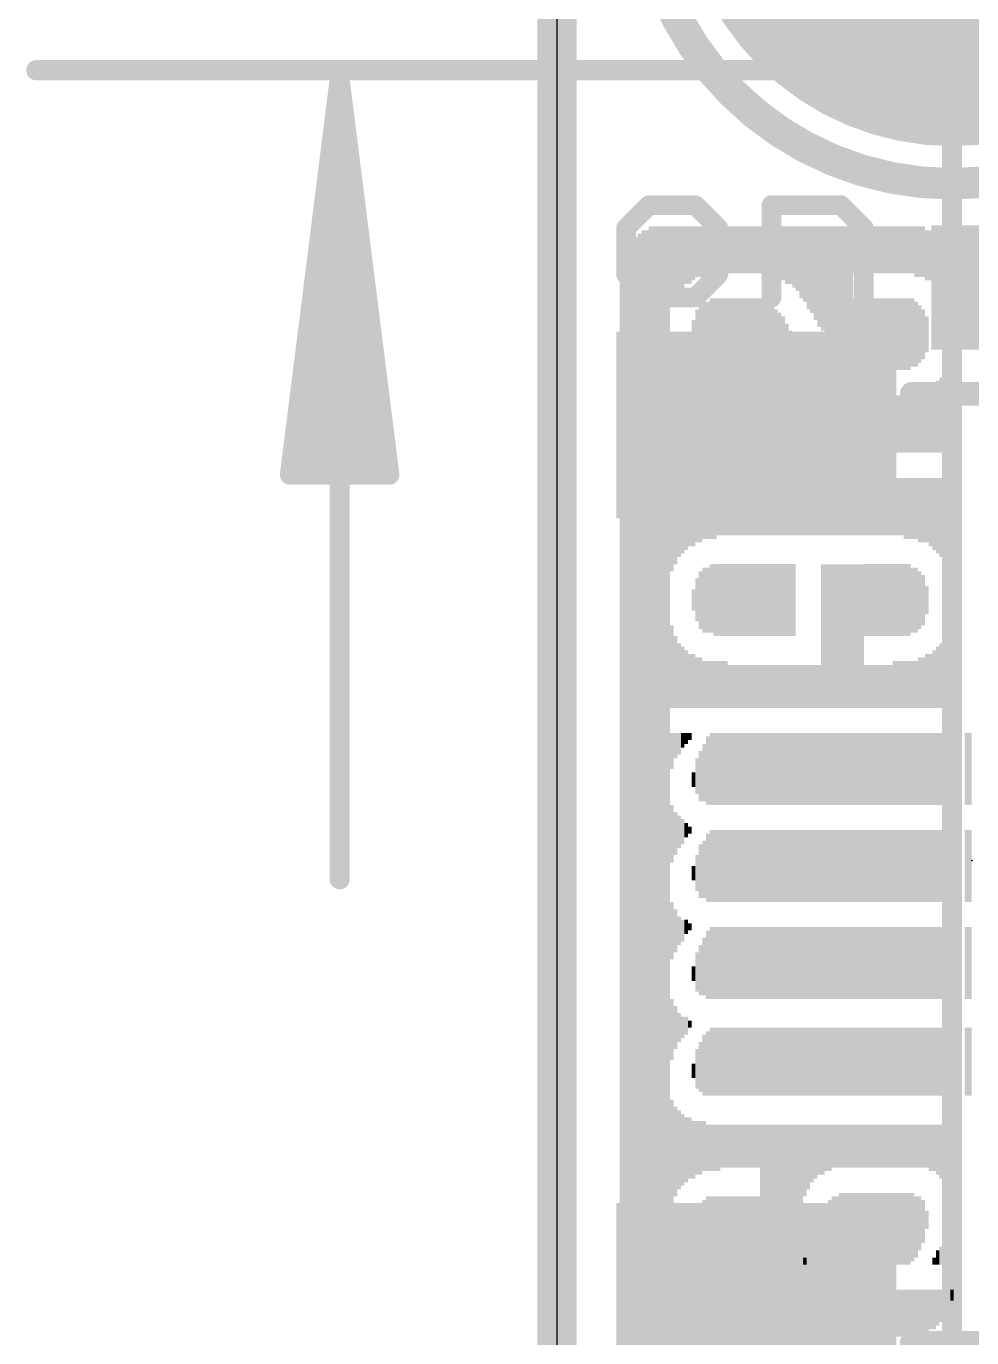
# Model space of a CAD drawing. Extents: x -3.8 to 34.1, y -4.8 to 24.4.
# Drawn here: x -3.41 to 2.67, y 5.82 to 14.25 of the extents above; entities that cross this region are included whole.
import ezdxf

# ---------------------------------------------------------------- set-up
doc = ezdxf.new("R2010")
doc.units = 0
for name, color, linetype in [('1', 12, 'CONTINUOUS'), ('16', 5, 'CONTINUOUS'), ('17', 110, 'CONTINUOUS'), ('20', 53, 'CONTINUOUS'), ('21', 40, 'CONTINUOUS'), ('22', 6, 'CONTINUOUS'), ('23', 40, 'CONTINUOUS'), ('47', 253, 'CONTINUOUS')]:
    doc.layers.add(name, color=color, linetype=linetype)

# ---------------------------------------------------------------- blocks, each defined once
blk = doc.blocks.new('RECT')
blk.add_solid([(-0.5, -0.5), (0.5, -0.5), (-0.5, 0.5), (0.5, 0.5)])
blk = doc.blocks.new('ROUNDP')
at = {"const_width": 0.5}
blk.add_lwpolyline([(0, -0.25, 1), (0, 0.25, 1), (0, -0.25)], format="xyb", dxfattribs=at)

msp = doc.modelspace()

# ---------------------------------------------------------------- linework, layer by layer
at = {"layer": '1', "const_width": 0.254}
msp.add_lwpolyline([(0, 0), (0, 17.78)], dxfattribs=at)
at = {"layer": '16', "const_width": 0.254}
msp.add_lwpolyline([(0, 0), (0, 17.78)], dxfattribs=at)
at = {"layer": '20'}
msp.add_line((0, 15.24), (0, 2.54), dxfattribs=at)
at = {"layer": '21'}
for points, const_width in [([(2.54, 13.24, 1), (2.54, 17.24, 1), (2.54, 13.24)], 0.2032), ([(0.5928, 13.1344, 1), (0.5928, 13.0709)], 0.0635), ([(0.6152, 13.0802, 1), (0.5703, 13.1251)], 0.0635), ([(0.9118, 13.1251, 1), (0.8669, 13.0802)], 0.0635), ([(0.8894, 13.0709, 1), (0.8894, 13.1344)], 0.0635), ([(1.38, 13.1344, 1), (1.38, 13.0709)], 0.0635), ([(1.4118, 13.1027, 1), (1.3483, 13.1027)], 0.0635), ([(1.8473, 13.1251, 1), (1.8024, 13.0802)], 0.0635), ([(1.8249, 13.0709, 1), (1.8249, 13.1344)], 0.0635), ([(0.4763, 12.9544, 1), (0.4128, 12.9544)], 0.0635), ([(0.422, 12.9768, 1), (0.467, 12.9319)], 0.0635), ([(1.0694, 12.9544, 1), (1.0059, 12.9544)], 0.0635), ([(1.0152, 12.9319, 1), (1.0601, 12.9768)], 0.0635), ([(2.0049, 12.9544, 1), (1.9414, 12.9544)], 0.0635), ([(1.9507, 12.9319, 1), (1.9956, 12.9768)], 0.0635), ([(0.467, 12.6802, 1), (0.422, 12.6353)], 0.0635), ([(0.4128, 12.6578, 1), (0.4763, 12.6578)], 0.0635), ([(1.0059, 12.6578, 1), (1.0694, 12.6578)], 0.0635), ([(1.0601, 12.6353, 1), (1.0152, 12.6802)], 0.0635), ([(0.5928, 12.5413, 1), (0.5928, 12.4778)], 0.0635), ([(0.5703, 12.487, 1), (0.6152, 12.532)], 0.0635), ([(0.8669, 12.532, 1), (0.9118, 12.487)], 0.0635), ([(0.8894, 12.4778, 1), (0.8894, 12.5413)], 0.0635), ([(1.3483, 12.5095, 1), (1.4118, 12.5095)], 0.0635), ([(1.9414, 12.5095, 1), (2.0049, 12.5095)], 0.0635), ([(2.281, 11.9281, 1), (2.281, 11.8519)], 0.0762), ([(0.6191, 10.99, 1), (0.5429, 10.99)], 0.0762), ([(0.5429, 6.79, 1), (0.6191, 6.79)], 0.0762), ([(2.281, 5.8281, 1), (2.281, 5.7519)], 0.0762)]:
    msp.add_lwpolyline(points, format="xyb", dxfattribs=dict(at, const_width=const_width))
for points, const_width in [([(0.5928, 13.1027), (0.4445, 12.9544)], 0.127), ([(0.8894, 13.1027), (0.5928, 13.1027)], 0.127), ([(1.0377, 12.9544), (0.8894, 13.1027)], 0.127), ([(1.38, 12.5095), (1.38, 13.1027)], 0.127), ([(1.38, 13.1027), (1.8249, 13.1027)], 0.127), ([(1.8249, 13.1027), (1.9732, 12.9544)], 0.127), ([(0.4445, 12.9544), (0.4445, 12.6578)], 0.127), ([(1.0377, 12.6578), (1.0377, 12.9544)], 0.127), ([(1.9732, 12.9544), (1.9732, 12.5095)], 0.127), ([(0.4445, 12.6578), (0.5928, 12.5095)], 0.127), ([(0.8894, 12.5095), (1.0377, 12.6578)], 0.127), ([(0.5928, 12.5095), (0.8894, 12.5095)], 0.127), ([(2.281, 11.89), (4.881, 11.89)], 0.1524), ([(0.581, 10.99), (0.581, 6.79)], 0.1524), ([(4.881, 5.79), (2.281, 5.79)], 0.1524)]:
    msp.add_lwpolyline(points, dxfattribs=dict(at, const_width=const_width))
at = {"layer": '23'}
msp.add_point((2.667, 8.89), dxfattribs=at)
at = {"layer": '47', "const_width": 0.13}
for points in [[(2.54, 2.413), (2.54, 22.016)], [(2.54, 13.97), (-3.347, 13.97)], [(-1.397, 13.905), (-1.7162, 11.37)], [(-1.397, 13.905), (-1.657, 11.37)], [(-1.397, 13.905), (-1.527, 11.37)], [(-1.397, 13.905), (-1.397, 8.77)], [(-1.0778, 11.37), (-1.397, 13.905)], [(-1.267, 11.37), (-1.397, 13.905)], [(-1.137, 11.37), (-1.397, 13.905)], [(-1.7162, 11.37), (-1.0778, 11.37)], [(0, 6.096), (0, -4.744)]]:
    msp.add_lwpolyline(points, dxfattribs=at)
at = {"layer": '47', "const_width": 0.065}
for points in [[(-3.347, 14.0025, 1), (-3.347, 13.9375)], [(2.54, 13.9375, 1), (2.54, 14.0025)], [(-1.3645, 13.905, 1), (-1.4295, 13.905)], [(-1.3648, 13.9091, 1), (-1.4292, 13.9009)], [(-1.3645, 13.9033, 1), (-1.4295, 13.9067)], [(-1.3645, 13.9067, 1), (-1.4295, 13.9033)], [(-1.3647, 13.9083, 1), (-1.4293, 13.9017)], [(-1.3647, 13.9017, 1), (-1.4293, 13.9083)], [(-1.3648, 13.9009, 1), (-1.4292, 13.9091)], [(-1.7485, 11.3741, 1), (-1.684, 11.3659)], [(-1.7162, 11.4025, 1), (-1.7162, 11.3375)], [(-1.6893, 11.3733, 1), (-1.6247, 11.3667)], [(-1.5595, 11.3717, 1), (-1.4945, 11.3683)], [(-1.2995, 11.3683, 1), (-1.2345, 11.3717)], [(-1.1693, 11.3667, 1), (-1.1047, 11.3733)], [(-1.11, 11.3659, 1), (-1.0455, 11.3741)], [(-1.0778, 11.3375, 1), (-1.0778, 11.4025)], [(-1.4295, 8.77, 1), (-1.3645, 8.77)], [(0.0325, 6.096, 1), (-0.0325, 6.096)]]:
    msp.add_lwpolyline(points, format="xyb", dxfattribs=at)

# ---------------------------------------------------------------- block references
at = {"layer": '1', "xscale": 0.8, "yscale": 0.8, "rotation": 90}
msp.add_blockref('RECT', (2.806, 12.573), dxfattribs=at)
at = {"layer": '1', "xscale": 1.8, "yscale": 1.2}
for p in [(1.281, 11.69), (1.281, 6.09)]:
    msp.add_blockref('RECT', p, dxfattribs=at)
at = {"layer": '17', "xscale": 3.516, "yscale": 3.516}
msp.add_blockref('ROUNDP', (2.54, 15.24), dxfattribs=at)
msp.add_blockref('ROUNDP', (2.54, 15.24), dxfattribs=at)
at = {"layer": '22', "rotation": 270}
for p, xscale, yscale in [((0.531, 12.2149), 1.4072, 0.0231), ((0.5541, 12.2263), 1.43, 0.0231), ((0.5772, 12.2263), 1.43, 0.0231), ((0.6003, 12.239), 1.4554, 0.0231), ((0.6234, 12.239), 1.4554, 0.0231), ((0.6466, 12.239), 1.4554, 0.0231), ((0.6697, 12.239), 1.4554, 0.0231), ((0.6928, 12.239), 1.4554, 0.0231), ((0.7159, 12.239), 1.4554, 0.0231), ((0.739, 12.7127), 0.508, 0.0231), ((0.762, 12.7356), 0.4623, 0.0229), ((0.785, 12.7584), 0.4166, 0.0231), ((0.8081, 12.7698), 0.3937, 0.0231), ((0.8312, 12.7813), 0.3708, 0.0231), ((0.8543, 12.7813), 0.3708, 0.0231), ((0.8774, 12.7927), 0.348, 0.0231), ((0.9006, 12.8041), 0.3251, 0.0231), ((0.9237, 12.8041), 0.3251, 0.0231), ((0.9468, 12.8041), 0.3251, 0.0231), ((0.9699, 12.8156), 0.3023, 0.0231), ((0.993, 12.8156), 0.3023, 0.0231), ((1.016, 12.8156), 0.3023, 0.0229), ((1.039, 12.8156), 0.3023, 0.0231), ((1.0621, 12.8156), 0.3023, 0.0231), ((1.0852, 12.8156), 0.3023, 0.0231), ((1.1083, 12.8156), 0.3023, 0.0231), ((1.1314, 12.8156), 0.3023, 0.0231), ((1.1546, 12.8156), 0.3023, 0.0231), ((1.1777, 12.8156), 0.3023, 0.0231), ((1.2008, 12.8156), 0.3023, 0.0231), ((1.2239, 12.8156), 0.3023, 0.0231), ((1.247, 12.8156), 0.3023, 0.0231), ((1.27, 12.8156), 0.3023, 0.0229), ((1.293, 12.8156), 0.3023, 0.0231), ((1.3161, 12.8156), 0.3023, 0.0231), ((1.3392, 12.8156), 0.3023, 0.0231), ((1.3623, 12.8156), 0.3023, 0.0231), ((1.3854, 12.8041), 0.3251, 0.0231), ((1.4086, 12.8041), 0.3251, 0.0231), ((1.4317, 12.8041), 0.3251, 0.0231), ((1.4548, 12.7927), 0.348, 0.0231), ((1.4779, 12.7813), 0.3708, 0.0231), ((1.501, 12.7813), 0.3708, 0.0231), ((1.524, 12.7698), 0.3937, 0.0229), ((1.547, 12.7584), 0.4166, 0.0231), ((1.5701, 12.7356), 0.4623, 0.0231), ((1.5932, 12.7241), 0.4851, 0.0231), ((1.6163, 12.7), 0.5334, 0.0231), ((1.6394, 12.6886), 0.5563, 0.0231), ((1.6626, 12.6657), 0.602, 0.0231), ((1.6857, 12.6429), 0.6477, 0.0231), ((1.7088, 12.6314), 0.6706, 0.0231), ((1.7319, 12.6086), 0.7163, 0.0231), ((1.755, 12.5971), 0.7391, 0.0231), ((1.778, 12.573), 0.7874, 0.0229), ((1.801, 12.5501), 0.8331, 0.0231), ((1.8241, 12.5387), 0.856, 0.0231), ((1.8472, 12.5273), 0.8788, 0.0231), ((1.8703, 12.5159), 0.9017, 0.0231), ((1.8934, 12.5159), 0.9017, 0.0231), ((1.9166, 12.8156), 0.3023, 0.0231), ((1.9397, 12.8156), 0.3023, 0.0231), ((1.9628, 12.8156), 0.3023, 0.0231), ((1.9859, 12.8156), 0.3023, 0.0231), ((2.009, 12.8156), 0.3023, 0.0231), ((2.032, 12.8156), 0.3023, 0.0229), ((2.055, 12.8156), 0.3023, 0.0231), ((2.0781, 12.8156), 0.3023, 0.0231), ((2.1012, 12.8156), 0.3023, 0.0231), ((2.1243, 12.8156), 0.3023, 0.0231), ((2.1474, 12.8156), 0.3023, 0.0231), ((2.1706, 12.8156), 0.3023, 0.0231), ((2.1937, 12.8156), 0.3023, 0.0231), ((2.2168, 12.8156), 0.3023, 0.0231), ((2.2399, 12.8156), 0.3023, 0.0231), ((2.263, 12.8156), 0.3023, 0.0231), ((2.286, 12.8156), 0.3023, 0.0229), ((2.309, 12.8041), 0.3251, 0.0231), ((2.3321, 12.8041), 0.3251, 0.0231), ((2.3552, 12.8041), 0.3251, 0.0231), ((2.3783, 12.78), 0.3226, 0.0231), ((2.4014, 12.78), 0.3226, 0.0231), ((2.4246, 12.7572), 0.3226, 0.0231), ((0.4619, 12.1806), 1.3386, 0.0231), ((0.485, 12.192), 1.3614, 0.0231), ((0.508, 12.2034), 1.3843, 0.0229), ((2.4477, 12.7343), 0.3226, 0.0231), ((2.4708, 12.7114), 0.3226, 0.0231), ((2.4939, 12.6771), 0.3454, 0.0231), ((0.4157, 12.1234), 1.2243, 0.0231), ((0.4388, 12.1577), 1.2929, 0.0231), ((2.517, 12.6314), 0.3454, 0.0231), ((2.54, 12.5959), 0.3251, 0.0229), ((0.9468, 12.2733), 0.4166, 0.0231), ((0.9699, 12.2733), 0.4166, 0.0231), ((0.993, 12.2847), 0.4394, 0.0231), ((1.016, 12.2733), 0.4623, 0.0229), ((1.039, 12.2733), 0.4623, 0.0231), ((1.0621, 12.2733), 0.4623, 0.0231), ((1.0852, 12.2733), 0.4623, 0.0231), ((1.1083, 12.2733), 0.4623, 0.0231), ((1.1314, 12.2733), 0.4623, 0.0231), ((1.1546, 12.2733), 0.4623, 0.0231), ((1.1777, 12.2733), 0.4623, 0.0231), ((1.2008, 12.2733), 0.4623, 0.0231), ((1.2239, 12.2733), 0.4623, 0.0231), ((1.247, 12.2733), 0.4623, 0.0231), ((1.27, 12.2733), 0.4623, 0.0229), ((1.293, 12.2733), 0.4623, 0.0231), ((1.3161, 12.2733), 0.4623, 0.0231), ((1.3392, 11.9964), 0.9703, 0.0231), ((1.3623, 11.9964), 0.9703, 0.0231), ((1.9166, 12.2847), 0.4394, 0.0231), ((1.9397, 12.2733), 0.4623, 0.0231), ((1.9628, 12.2733), 0.4623, 0.0231), ((1.9859, 12.2733), 0.4623, 0.0231), ((2.009, 12.2733), 0.4623, 0.0231), ((2.032, 12.2733), 0.4623, 0.0229), ((2.055, 12.2733), 0.4623, 0.0231), ((2.0781, 12.2733), 0.4623, 0.0231), ((2.1012, 12.2733), 0.4623, 0.0231), ((2.1243, 12.2733), 0.4623, 0.0231), ((2.1474, 12.2733), 0.4623, 0.0231), ((2.1706, 12.2733), 0.4623, 0.0231), ((2.1937, 12.2733), 0.4623, 0.0231), ((2.2168, 12.2733), 0.4623, 0.0231), ((2.2399, 12.2733), 0.4623, 0.0231), ((2.263, 12.2733), 0.4623, 0.0231), ((2.286, 12.2847), 0.4394, 0.0229), ((2.309, 12.2733), 0.4166, 0.0231), ((0.9006, 12.272), 0.3226, 0.0231), ((0.9237, 12.2733), 0.3708, 0.0231), ((1.3854, 11.985), 0.9474, 0.0231), ((1.4086, 11.9723), 0.922, 0.0231), ((1.4317, 11.9609), 0.8992, 0.0231), ((2.3321, 12.2733), 0.3708, 0.0231), ((2.3552, 12.272), 0.3226, 0.0231), ((0.8774, 12.272), 0.1854, 0.0231), ((1.4548, 11.9494), 0.8763, 0.0231), ((1.4779, 11.9266), 0.8306, 0.0231), ((2.3783, 12.272), 0.2311, 0.0231), ((1.501, 11.9037), 0.7849, 0.0231), ((1.524, 11.8923), 0.762, 0.0229), ((1.547, 11.8694), 0.7163, 0.0231), ((1.5701, 11.858), 0.6934, 0.0231), ((1.5932, 11.8339), 0.6452, 0.0231), ((0.739, 11.9037), 0.3683, 0.0231), ((1.6163, 11.811), 0.5994, 0.0231), ((1.6394, 11.7996), 0.5766, 0.0231), ((2.517, 11.7996), 0.5766, 0.0231), ((2.54, 11.811), 0.5994, 0.0229), ((0.762, 11.8809), 0.3226, 0.0229), ((0.785, 11.858), 0.2769, 0.0231), ((0.8081, 11.8466), 0.254, 0.0231), ((1.6626, 11.7767), 0.5309, 0.0231), ((1.6857, 11.7653), 0.508, 0.0231), ((1.7088, 11.7538), 0.4851, 0.0231), ((1.7319, 11.7424), 0.4623, 0.0231), ((2.4477, 11.7424), 0.4623, 0.0231), ((2.4708, 11.7538), 0.4851, 0.0231), ((2.4939, 11.7767), 0.5309, 0.0231), ((0.8312, 11.8351), 0.2311, 0.0231), ((0.8543, 11.8351), 0.2311, 0.0231), ((0.8774, 11.8224), 0.2057, 0.0231), ((0.9006, 11.7183), 0.414, 0.0231), ((0.9237, 11.7069), 0.3912, 0.0231), ((0.9468, 11.7069), 0.3912, 0.0231), ((0.9699, 11.7069), 0.3912, 0.0231), ((1.755, 11.731), 0.4394, 0.0231), ((1.778, 11.7183), 0.414, 0.0229), ((1.801, 11.7183), 0.414, 0.0231), ((1.8241, 11.7069), 0.3912, 0.0231), ((1.8472, 11.7069), 0.3912, 0.0231), ((2.309, 11.7069), 0.3912, 0.0231), ((2.3321, 11.7069), 0.3912, 0.0231), ((2.3552, 11.7069), 0.3912, 0.0231), ((2.3783, 11.7183), 0.414, 0.0231), ((2.4014, 11.7183), 0.414, 0.0231), ((2.4246, 11.731), 0.4394, 0.0231), ((0.993, 11.6954), 0.3683, 0.0231), ((1.016, 11.6954), 0.3683, 0.0229), ((1.039, 11.6954), 0.3683, 0.0231), ((1.0621, 11.6954), 0.3683, 0.0231), ((1.0852, 11.6954), 0.3683, 0.0231), ((1.1083, 11.6954), 0.3683, 0.0231), ((1.1314, 11.6954), 0.3683, 0.0231), ((1.1546, 11.6954), 0.3683, 0.0231), ((1.1777, 11.6954), 0.3683, 0.0231), ((1.2008, 11.6954), 0.3683, 0.0231), ((1.2239, 11.6954), 0.3683, 0.0231), ((1.247, 11.6954), 0.3683, 0.0231), ((1.27, 11.6954), 0.3683, 0.0229), ((1.293, 11.6954), 0.3683, 0.0231), ((1.3161, 11.6954), 0.3683, 0.0231), ((1.8703, 11.6954), 0.3683, 0.0231), ((1.8934, 11.6954), 0.3683, 0.0231), ((1.9166, 11.6954), 0.3683, 0.0231), ((1.9397, 11.6954), 0.3683, 0.0231), ((1.9628, 11.6954), 0.3683, 0.0231), ((1.9859, 11.6954), 0.3683, 0.0231), ((2.009, 11.6954), 0.3683, 0.0231), ((2.032, 11.6954), 0.3683, 0.0229), ((2.055, 11.6954), 0.3683, 0.0231), ((2.0781, 11.6954), 0.3683, 0.0231), ((2.1012, 11.6954), 0.3683, 0.0231), ((2.1243, 11.6954), 0.3683, 0.0231), ((2.1474, 11.6954), 0.3683, 0.0231), ((2.1706, 11.6954), 0.3683, 0.0231), ((2.1937, 11.6954), 0.3683, 0.0231), ((2.2168, 11.6954), 0.3683, 0.0231), ((2.2399, 11.6954), 0.3683, 0.0231), ((2.263, 11.6954), 0.3683, 0.0231), ((2.286, 11.6954), 0.3683, 0.0229), ((0.4157, 8.7046), 5.2883, 0.0231), ((0.4388, 8.6703), 5.3569, 0.0231), ((0.4619, 8.6474), 5.4026, 0.0231), ((0.485, 8.636), 5.4254, 0.0231), ((0.508, 8.6246), 5.4483, 0.0229), ((0.531, 8.6131), 5.4712, 0.0231), ((0.5541, 8.6131), 5.4712, 0.0231), ((0.5772, 8.6017), 5.494, 0.0231), ((0.6003, 8.6017), 5.494, 0.0231), ((0.6234, 8.589), 5.5194, 0.0231), ((0.6466, 8.589), 5.5194, 0.0231), ((0.6697, 8.589), 5.5194, 0.0231), ((0.6928, 8.589), 5.5194, 0.0231), ((0.7159, 8.589), 5.5194, 0.0231), ((0.9006, 11.1417), 0.414, 0.0231), ((0.9237, 11.1417), 0.414, 0.0231), ((0.9468, 11.1531), 0.3912, 0.0231), ((0.9699, 11.1531), 0.3912, 0.0231), ((0.993, 11.1531), 0.3912, 0.0231), ((1.016, 11.1531), 0.3912, 0.0229), ((1.039, 11.1646), 0.3683, 0.0231), ((1.0621, 11.1646), 0.3683, 0.0231), ((1.0852, 11.1646), 0.3683, 0.0231), ((1.1083, 11.1646), 0.3683, 0.0231), ((1.1314, 11.1646), 0.3683, 0.0231), ((1.1546, 11.1646), 0.3683, 0.0231), ((1.1777, 11.1646), 0.3683, 0.0231), ((1.2008, 11.1646), 0.3683, 0.0231), ((1.2239, 11.1646), 0.3683, 0.0231), ((1.247, 11.1646), 0.3683, 0.0231), ((1.27, 11.1646), 0.3683, 0.0229), ((1.293, 11.1646), 0.3683, 0.0231), ((1.3161, 11.1646), 0.3683, 0.0231), ((1.3392, 11.1646), 0.3683, 0.0231), ((1.3623, 11.1646), 0.3683, 0.0231), ((1.3854, 11.1646), 0.3683, 0.0231), ((1.4086, 11.1646), 0.3683, 0.0231), ((1.4317, 11.1646), 0.3683, 0.0231), ((1.4548, 11.1646), 0.3683, 0.0231), ((1.4779, 11.1646), 0.3683, 0.0231), ((1.501, 11.1646), 0.3683, 0.0231), ((1.524, 11.1646), 0.3683, 0.0229), ((1.547, 11.1646), 0.3683, 0.0231), ((1.5701, 11.1646), 0.3683, 0.0231), ((1.5932, 11.1646), 0.3683, 0.0231), ((1.6163, 11.1646), 0.3683, 0.0231), ((1.6394, 11.1646), 0.3683, 0.0231), ((1.6626, 11.1646), 0.3683, 0.0231), ((1.6857, 11.1646), 0.3683, 0.0231), ((1.7088, 11.1646), 0.3683, 0.0231), ((1.7319, 11.1646), 0.3683, 0.0231), ((1.755, 11.1646), 0.3683, 0.0231), ((1.778, 11.1646), 0.3683, 0.0229), ((1.801, 11.1646), 0.3683, 0.0231), ((1.8241, 11.1646), 0.3683, 0.0231), ((1.8472, 11.1646), 0.3683, 0.0231), ((1.8703, 11.1646), 0.3683, 0.0231), ((1.8934, 11.1646), 0.3683, 0.0231), ((1.9166, 11.1646), 0.3683, 0.0231), ((1.9397, 11.1646), 0.3683, 0.0231), ((1.9628, 11.1646), 0.3683, 0.0231), ((1.9859, 11.1646), 0.3683, 0.0231), ((2.009, 11.1646), 0.3683, 0.0231), ((2.032, 11.1646), 0.3683, 0.0229), ((2.055, 11.1646), 0.3683, 0.0231), ((2.0781, 11.1646), 0.3683, 0.0231), ((2.1012, 11.1646), 0.3683, 0.0231), ((2.1243, 11.1646), 0.3683, 0.0231), ((2.1474, 11.1646), 0.3683, 0.0231), ((2.1706, 11.1646), 0.3683, 0.0231), ((2.1937, 11.1646), 0.3683, 0.0231), ((2.2168, 11.1646), 0.3683, 0.0231), ((2.2399, 11.1531), 0.3912, 0.0231), ((2.263, 11.1531), 0.3912, 0.0231), ((2.286, 11.1531), 0.3912, 0.0229), ((2.309, 11.1531), 0.3912, 0.0231), ((2.3321, 11.1417), 0.414, 0.0231), ((2.3552, 11.1417), 0.414, 0.0231), ((2.3783, 11.1417), 0.414, 0.0231), ((2.4014, 11.129), 0.4394, 0.0231), ((2.4246, 11.1176), 0.4623, 0.0231), ((2.4477, 11.1062), 0.4851, 0.0231), ((2.4708, 11.0947), 0.508, 0.0231), ((2.4939, 11.0833), 0.5309, 0.0231), ((2.517, 11.049), 0.5994, 0.0231), ((2.54, 11.0376), 0.6223, 0.0229), ((0.739, 10.9449), 0.3912, 0.0231), ((0.762, 10.9677), 0.3454, 0.0229), ((0.785, 10.9906), 0.2997, 0.0231), ((0.8081, 11.002), 0.2769, 0.0231), ((0.8312, 11.0134), 0.254, 0.0231), ((0.8543, 11.0249), 0.2311, 0.0231), ((0.8774, 11.0249), 0.2311, 0.0231), ((0.993, 10.5753), 0.4394, 0.0231), ((1.016, 10.5639), 0.4623, 0.0229), ((1.039, 10.5639), 0.4623, 0.0231), ((1.0621, 10.5639), 0.4623, 0.0231), ((1.0852, 10.5639), 0.4623, 0.0231), ((1.1083, 10.5639), 0.4623, 0.0231), ((1.1314, 10.5639), 0.4623, 0.0231), ((1.1546, 10.5639), 0.4623, 0.0231), ((1.1777, 10.5639), 0.4623, 0.0231), ((1.2008, 10.5639), 0.4623, 0.0231), ((1.2239, 10.5639), 0.4623, 0.0231), ((1.247, 10.5639), 0.4623, 0.0231), ((1.27, 10.5639), 0.4623, 0.0229), ((1.293, 10.5639), 0.4623, 0.0231), ((1.3161, 10.5639), 0.4623, 0.0231), ((1.3392, 10.5639), 0.4623, 0.0231), ((1.3623, 10.5639), 0.4623, 0.0231), ((1.3854, 10.5639), 0.4623, 0.0231), ((1.4086, 10.5639), 0.4623, 0.0231), ((1.4317, 10.5639), 0.4623, 0.0231), ((1.4548, 10.5639), 0.4623, 0.0231), ((1.4779, 10.5639), 0.4623, 0.0231), ((1.501, 10.5639), 0.4623, 0.0231), ((1.524, 10.5639), 0.4623, 0.0229), ((1.7088, 10.3327), 0.9246, 0.0231), ((1.7319, 10.3327), 0.9246, 0.0231), ((1.755, 10.3327), 0.9246, 0.0231), ((1.778, 10.3327), 0.9246, 0.0229), ((1.801, 10.3327), 0.9246, 0.0231), ((1.8241, 10.3327), 0.9246, 0.0231), ((1.8472, 10.3327), 0.9246, 0.0231), ((1.8703, 10.3327), 0.9246, 0.0231), ((1.8934, 10.3327), 0.9246, 0.0231), ((1.9166, 10.3327), 0.9246, 0.0231), ((1.9397, 10.3327), 0.9246, 0.0231), ((1.9628, 10.3327), 0.9246, 0.0231), ((1.9859, 10.5639), 0.4623, 0.0231), ((2.009, 10.5639), 0.4623, 0.0231), ((2.032, 10.5639), 0.4623, 0.0229), ((2.055, 10.5639), 0.4623, 0.0231), ((2.0781, 10.5639), 0.4623, 0.0231), ((2.1012, 10.5639), 0.4623, 0.0231), ((2.1243, 10.5639), 0.4623, 0.0231), ((2.1474, 10.5639), 0.4623, 0.0231), ((2.1706, 10.5639), 0.4623, 0.0231), ((2.1937, 10.5639), 0.4623, 0.0231), ((2.2168, 10.5639), 0.4623, 0.0231), ((2.2399, 10.5639), 0.4623, 0.0231), ((2.263, 10.5639), 0.4623, 0.0231), ((0.9237, 10.5639), 0.3708, 0.0231), ((0.9468, 10.5639), 0.4166, 0.0231), ((0.9699, 10.5639), 0.4166, 0.0231), ((2.286, 10.5639), 0.4166, 0.0229), ((2.309, 10.5639), 0.4166, 0.0231), ((2.3321, 10.5639), 0.3708, 0.0231), ((2.3552, 10.5639), 0.3251, 0.0231), ((0.8774, 10.5639), 0.1372, 0.0231), ((0.9006, 10.5651), 0.2769, 0.0231), ((2.3783, 10.5639), 0.1829, 0.0231), ((0.739, 10.1359), 0.5309, 0.0231), ((2.517, 10.1244), 0.508, 0.0231), ((2.54, 10.1359), 0.5309, 0.0229), ((0.762, 10.1016), 0.4623, 0.0229), ((0.785, 10.0787), 0.4166, 0.0231), ((2.4708, 10.0787), 0.4166, 0.0231), ((2.4939, 10.1016), 0.4623, 0.0231), ((0.8081, 10.0673), 0.3937, 0.0231), ((0.8312, 10.0559), 0.3708, 0.0231), ((0.8543, 10.0444), 0.348, 0.0231), ((0.8774, 10.0444), 0.348, 0.0231), ((2.3783, 10.0444), 0.348, 0.0231), ((2.4014, 10.0444), 0.348, 0.0231), ((2.4246, 10.0559), 0.3708, 0.0231), ((2.4477, 10.0673), 0.3937, 0.0231), ((0.9006, 10.033), 0.3251, 0.0231), ((0.9237, 10.033), 0.3251, 0.0231), ((0.9468, 10.0216), 0.3023, 0.0231), ((0.9699, 10.0216), 0.3023, 0.0231), ((0.993, 10.0216), 0.3023, 0.0231), ((1.016, 10.0216), 0.3023, 0.0229), ((1.039, 10.0216), 0.3023, 0.0231), ((1.0621, 10.0216), 0.3023, 0.0231), ((1.0852, 10.0216), 0.3023, 0.0231), ((1.1083, 10.0089), 0.2769, 0.0231), ((1.1314, 10.0089), 0.2769, 0.0231), ((1.1546, 10.0089), 0.2769, 0.0231), ((1.1777, 10.0089), 0.2769, 0.0231), ((1.2008, 10.0089), 0.2769, 0.0231), ((1.2239, 10.0089), 0.2769, 0.0231), ((1.247, 10.0089), 0.2769, 0.0231), ((1.27, 10.0089), 0.2769, 0.0229), ((1.293, 10.0089), 0.2769, 0.0231), ((1.3161, 10.0089), 0.2769, 0.0231), ((1.3392, 10.0089), 0.2769, 0.0231), ((1.3623, 10.0089), 0.2769, 0.0231), ((1.3854, 10.0089), 0.2769, 0.0231), ((1.4086, 10.0089), 0.2769, 0.0231), ((1.4317, 10.0089), 0.2769, 0.0231), ((1.4548, 10.0089), 0.2769, 0.0231), ((1.4779, 10.0089), 0.2769, 0.0231), ((1.501, 10.0089), 0.2769, 0.0231), ((1.524, 10.0089), 0.2769, 0.0229), ((1.547, 10.0089), 0.2769, 0.0231), ((1.5701, 10.0089), 0.2769, 0.0231), ((1.5932, 10.0089), 0.2769, 0.0231), ((1.6163, 10.0089), 0.2769, 0.0231), ((1.6394, 10.0089), 0.2769, 0.0231), ((1.6626, 10.0089), 0.2769, 0.0231), ((1.6857, 10.0089), 0.2769, 0.0231), ((1.9859, 10.0089), 0.2769, 0.0231), ((2.009, 10.0089), 0.2769, 0.0231), ((2.032, 10.0089), 0.2769, 0.0229), ((2.055, 10.0089), 0.2769, 0.0231), ((2.0781, 10.0089), 0.2769, 0.0231), ((2.1012, 10.0089), 0.2769, 0.0231), ((2.1243, 10.0089), 0.2769, 0.0231), ((2.1474, 10.0089), 0.2769, 0.0231), ((2.1706, 10.0216), 0.3023, 0.0231), ((2.1937, 10.0216), 0.3023, 0.0231), ((2.2168, 10.0216), 0.3023, 0.0231), ((2.2399, 10.0216), 0.3023, 0.0231), ((2.263, 10.0216), 0.3023, 0.0231), ((2.286, 10.0216), 0.3023, 0.0229), ((2.309, 10.0216), 0.3023, 0.0231), ((2.3321, 10.033), 0.3251, 0.0231), ((2.3552, 10.033), 0.3251, 0.0231), ((0.739, 9.5949), 0.2311, 0.0231), ((0.762, 9.6291), 0.1626, 0.0229), ((0.785, 9.6406), 0.1397, 0.0231), ((0.8081, 9.6634), 0.094, 0.0231), ((0.8312, 9.6749), 0.0711, 0.0231), ((0.8543, 9.6876), 0.0457, 0.0231), ((0.993, 9.4793), 0.4623, 0.0231), ((1.016, 9.4793), 0.4623, 0.0229), ((1.039, 9.4793), 0.4623, 0.0231), ((1.0621, 9.4793), 0.4623, 0.0231), ((1.0852, 9.4793), 0.4623, 0.0231), ((1.1083, 9.4793), 0.4623, 0.0231), ((1.1314, 9.4793), 0.4623, 0.0231), ((1.1546, 9.4793), 0.4623, 0.0231), ((1.1777, 9.4793), 0.4623, 0.0231), ((1.2008, 9.4793), 0.4623, 0.0231), ((1.2239, 9.4793), 0.4623, 0.0231), ((1.247, 9.4793), 0.4623, 0.0231), ((1.27, 9.4793), 0.4623, 0.0229), ((1.293, 9.4793), 0.4623, 0.0231), ((1.3161, 9.4793), 0.4623, 0.0231), ((1.3392, 9.4793), 0.4623, 0.0231), ((1.3623, 9.4793), 0.4623, 0.0231), ((1.3854, 9.4793), 0.4623, 0.0231), ((1.4086, 9.4793), 0.4623, 0.0231), ((1.4317, 9.4793), 0.4623, 0.0231), ((1.4548, 9.4793), 0.4623, 0.0231), ((1.4779, 9.4793), 0.4623, 0.0231), ((1.501, 9.4793), 0.4623, 0.0231), ((1.524, 9.4793), 0.4623, 0.0229), ((1.547, 9.4793), 0.4623, 0.0231), ((1.5701, 9.4793), 0.4623, 0.0231), ((1.5932, 9.4793), 0.4623, 0.0231), ((1.6163, 9.4793), 0.4623, 0.0231), ((1.6394, 9.4793), 0.4623, 0.0231), ((1.6626, 9.4793), 0.4623, 0.0231), ((1.6857, 9.4793), 0.4623, 0.0231), ((1.7088, 9.4793), 0.4623, 0.0231), ((1.7319, 9.4793), 0.4623, 0.0231), ((1.755, 9.4793), 0.4623, 0.0231), ((1.778, 9.4793), 0.4623, 0.0229), ((1.801, 9.4793), 0.4623, 0.0231), ((1.8241, 9.4793), 0.4623, 0.0231), ((1.8472, 9.4793), 0.4623, 0.0231), ((1.8703, 9.4793), 0.4623, 0.0231), ((1.8934, 9.4793), 0.4623, 0.0231), ((1.9166, 9.4793), 0.4623, 0.0231), ((1.9397, 9.4793), 0.4623, 0.0231), ((1.9628, 9.4793), 0.4623, 0.0231), ((1.9859, 9.4793), 0.4623, 0.0231), ((2.009, 9.4793), 0.4623, 0.0231), ((2.032, 9.4793), 0.4623, 0.0229), ((2.055, 9.4793), 0.4623, 0.0231), ((2.0781, 9.4793), 0.4623, 0.0231), ((2.1012, 9.4793), 0.4623, 0.0231), ((2.1243, 9.4793), 0.4623, 0.0231), ((2.1474, 9.4793), 0.4623, 0.0231), ((2.1706, 9.4793), 0.4623, 0.0231), ((2.1937, 9.4793), 0.4623, 0.0231), ((2.2168, 9.4793), 0.4623, 0.0231), ((2.2399, 9.4793), 0.4623, 0.0231), ((2.263, 9.4793), 0.4623, 0.0231), ((2.286, 9.4793), 0.4623, 0.0229), ((2.309, 9.4793), 0.4623, 0.0231), ((2.3321, 9.4793), 0.4623, 0.0231), ((2.3552, 9.4793), 0.4623, 0.0231), ((2.3783, 9.4793), 0.4623, 0.0231), ((2.4014, 9.4793), 0.4623, 0.0231), ((2.4246, 9.4793), 0.4623, 0.0231), ((2.4477, 9.4793), 0.4623, 0.0231), ((2.4708, 9.4793), 0.4623, 0.0231), ((2.4939, 9.4793), 0.4623, 0.0231), ((2.517, 9.4793), 0.4623, 0.0231), ((2.54, 9.4793), 0.4623, 0.0229), ((2.6323, 9.4793), 0.4623, 0.0231), ((2.6554, 9.4793), 0.4623, 0.0231), ((0.9468, 9.4551), 0.3683, 0.0231), ((0.9699, 9.4679), 0.4394, 0.0231), ((0.9006, 9.4323), 0.2311, 0.0231), ((0.9237, 9.4323), 0.3226, 0.0231), ((0.8774, 9.4094), 0.094, 0.0231), ((0.739, 9.0627), 0.3708, 0.0231), ((0.762, 9.064), 0.2769, 0.0229), ((0.785, 9.0754), 0.2083, 0.0231), ((0.8081, 9.0754), 0.1626, 0.0231), ((0.8312, 9.0856), 0.0914, 0.0231), ((0.8543, 9.0856), 0.0457, 0.0231), ((0.9699, 8.843), 0.4394, 0.0231), ((0.993, 8.8544), 0.4623, 0.0231), ((1.016, 8.8544), 0.4623, 0.0229), ((1.039, 8.8544), 0.4623, 0.0231), ((1.0621, 8.8544), 0.4623, 0.0231), ((1.0852, 8.8544), 0.4623, 0.0231), ((1.1083, 8.8544), 0.4623, 0.0231), ((1.1314, 8.8544), 0.4623, 0.0231), ((1.1546, 8.8544), 0.4623, 0.0231), ((1.1777, 8.8544), 0.4623, 0.0231), ((1.2008, 8.8544), 0.4623, 0.0231), ((1.2239, 8.8544), 0.4623, 0.0231), ((1.247, 8.8544), 0.4623, 0.0231), ((1.27, 8.8544), 0.4623, 0.0229), ((1.293, 8.8544), 0.4623, 0.0231), ((1.3161, 8.8544), 0.4623, 0.0231), ((1.3392, 8.8544), 0.4623, 0.0231), ((1.3623, 8.8544), 0.4623, 0.0231), ((1.3854, 8.8544), 0.4623, 0.0231), ((1.4086, 8.8544), 0.4623, 0.0231), ((1.4317, 8.8544), 0.4623, 0.0231), ((1.4548, 8.8544), 0.4623, 0.0231), ((1.4779, 8.8544), 0.4623, 0.0231), ((1.501, 8.8544), 0.4623, 0.0231), ((1.524, 8.8544), 0.4623, 0.0229), ((1.547, 8.8544), 0.4623, 0.0231), ((1.5701, 8.8544), 0.4623, 0.0231), ((1.5932, 8.8544), 0.4623, 0.0231), ((1.6163, 8.8544), 0.4623, 0.0231), ((1.6394, 8.8544), 0.4623, 0.0231), ((1.6626, 8.8544), 0.4623, 0.0231), ((1.6857, 8.8544), 0.4623, 0.0231), ((1.7088, 8.8544), 0.4623, 0.0231), ((1.7319, 8.8544), 0.4623, 0.0231), ((1.755, 8.8544), 0.4623, 0.0231), ((1.778, 8.8544), 0.4623, 0.0229), ((1.801, 8.8544), 0.4623, 0.0231), ((1.8241, 8.8544), 0.4623, 0.0231), ((1.8472, 8.8544), 0.4623, 0.0231), ((1.8703, 8.8544), 0.4623, 0.0231), ((1.8934, 8.8544), 0.4623, 0.0231), ((1.9166, 8.8544), 0.4623, 0.0231), ((1.9397, 8.8544), 0.4623, 0.0231), ((1.9628, 8.8544), 0.4623, 0.0231), ((1.9859, 8.8544), 0.4623, 0.0231), ((2.009, 8.8544), 0.4623, 0.0231), ((2.032, 8.8544), 0.4623, 0.0229), ((2.055, 8.8544), 0.4623, 0.0231), ((2.0781, 8.8544), 0.4623, 0.0231), ((2.1012, 8.8544), 0.4623, 0.0231), ((2.1243, 8.8544), 0.4623, 0.0231), ((2.1474, 8.8544), 0.4623, 0.0231), ((2.1706, 8.8544), 0.4623, 0.0231), ((2.1937, 8.8544), 0.4623, 0.0231), ((2.2168, 8.8544), 0.4623, 0.0231), ((2.2399, 8.8544), 0.4623, 0.0231), ((2.263, 8.8544), 0.4623, 0.0231), ((2.286, 8.8544), 0.4623, 0.0229), ((2.309, 8.8544), 0.4623, 0.0231), ((2.3321, 8.8544), 0.4623, 0.0231), ((2.3552, 8.8544), 0.4623, 0.0231), ((2.3783, 8.8544), 0.4623, 0.0231), ((2.4014, 8.8544), 0.4623, 0.0231), ((2.4246, 8.8544), 0.4623, 0.0231), ((2.4477, 8.8544), 0.4623, 0.0231), ((2.4708, 8.8544), 0.4623, 0.0231), ((2.4939, 8.8544), 0.4623, 0.0231), ((2.517, 8.8544), 0.4623, 0.0231), ((2.54, 8.8544), 0.4623, 0.0229), ((2.6323, 8.8544), 0.4623, 0.0231), ((2.6554, 8.8544), 0.4623, 0.0231), ((0.9237, 8.8214), 0.3454, 0.0231), ((0.9468, 8.8329), 0.3683, 0.0231), ((0.8774, 8.8087), 0.0914, 0.0231), ((0.9006, 8.81), 0.2311, 0.0231), ((0.739, 8.4391), 0.3683, 0.0231), ((0.762, 8.4391), 0.2769, 0.0229), ((0.785, 8.4391), 0.1854, 0.0231), ((0.8081, 8.4391), 0.1397, 0.0231), ((0.8312, 8.4633), 0.0914, 0.0231), ((0.8543, 8.4633), 0.0457, 0.0231), ((0.9699, 8.2207), 0.4394, 0.0231), ((0.993, 8.2321), 0.4623, 0.0231), ((1.016, 8.2321), 0.4623, 0.0229), ((1.039, 8.2321), 0.4623, 0.0231), ((1.0621, 8.2321), 0.4623, 0.0231), ((1.0852, 8.2321), 0.4623, 0.0231), ((1.1083, 8.2321), 0.4623, 0.0231), ((1.1314, 8.2321), 0.4623, 0.0231), ((1.1546, 8.2321), 0.4623, 0.0231), ((1.1777, 8.2321), 0.4623, 0.0231), ((1.2008, 8.2321), 0.4623, 0.0231), ((1.2239, 8.2321), 0.4623, 0.0231), ((1.247, 8.2321), 0.4623, 0.0231), ((1.27, 8.2321), 0.4623, 0.0229), ((1.293, 8.2321), 0.4623, 0.0231), ((1.3161, 8.2321), 0.4623, 0.0231), ((1.3392, 8.2321), 0.4623, 0.0231), ((1.3623, 8.2321), 0.4623, 0.0231), ((1.3854, 8.2321), 0.4623, 0.0231), ((1.4086, 8.2321), 0.4623, 0.0231), ((1.4317, 8.2321), 0.4623, 0.0231), ((1.4548, 8.2321), 0.4623, 0.0231), ((1.4779, 8.2321), 0.4623, 0.0231), ((1.501, 8.2321), 0.4623, 0.0231), ((1.524, 8.2321), 0.4623, 0.0229), ((1.547, 8.2321), 0.4623, 0.0231), ((1.5701, 8.2321), 0.4623, 0.0231), ((1.5932, 8.2321), 0.4623, 0.0231), ((1.6163, 8.2321), 0.4623, 0.0231), ((1.6394, 8.2321), 0.4623, 0.0231), ((1.6626, 8.2321), 0.4623, 0.0231), ((1.6857, 8.2321), 0.4623, 0.0231), ((1.7088, 8.2321), 0.4623, 0.0231), ((1.7319, 8.2321), 0.4623, 0.0231), ((1.755, 8.2321), 0.4623, 0.0231), ((1.778, 8.2321), 0.4623, 0.0229), ((1.801, 8.2321), 0.4623, 0.0231), ((1.8241, 8.2321), 0.4623, 0.0231), ((1.8472, 8.2321), 0.4623, 0.0231), ((1.8703, 8.2321), 0.4623, 0.0231), ((1.8934, 8.2321), 0.4623, 0.0231), ((1.9166, 8.2321), 0.4623, 0.0231), ((1.9397, 8.2321), 0.4623, 0.0231), ((1.9628, 8.2321), 0.4623, 0.0231), ((1.9859, 8.2321), 0.4623, 0.0231), ((2.009, 8.2321), 0.4623, 0.0231), ((2.032, 8.2321), 0.4623, 0.0229), ((2.055, 8.2321), 0.4623, 0.0231), ((2.0781, 8.2321), 0.4623, 0.0231), ((2.1012, 8.2321), 0.4623, 0.0231), ((2.1243, 8.2321), 0.4623, 0.0231), ((2.1474, 8.2321), 0.4623, 0.0231), ((2.1706, 8.2321), 0.4623, 0.0231), ((2.1937, 8.2321), 0.4623, 0.0231), ((2.2168, 8.2321), 0.4623, 0.0231), ((2.2399, 8.2321), 0.4623, 0.0231), ((2.263, 8.2321), 0.4623, 0.0231), ((2.286, 8.2321), 0.4623, 0.0229), ((2.309, 8.2321), 0.4623, 0.0231), ((2.3321, 8.2321), 0.4623, 0.0231), ((2.3552, 8.2321), 0.4623, 0.0231), ((2.3783, 8.2321), 0.4623, 0.0231), ((2.4014, 8.2321), 0.4623, 0.0231), ((2.4246, 8.2321), 0.4623, 0.0231), ((2.4477, 8.2321), 0.4623, 0.0231), ((2.4708, 8.2321), 0.4623, 0.0231), ((2.4939, 8.2321), 0.4623, 0.0231), ((2.517, 8.2321), 0.4623, 0.0231), ((2.54, 8.2321), 0.4623, 0.0229), ((2.6323, 8.2321), 0.4623, 0.0231), ((2.6554, 8.2321), 0.4623, 0.0231), ((0.9237, 8.1852), 0.3226, 0.0231), ((0.9468, 8.2093), 0.3708, 0.0231), ((0.9006, 8.1737), 0.254, 0.0231), ((0.8774, 8.1623), 0.094, 0.0231), ((0.739, 7.8042), 0.3937, 0.0231), ((0.762, 7.8169), 0.2769, 0.0229), ((0.785, 7.8169), 0.1854, 0.0231), ((0.8081, 7.8169), 0.1397, 0.0231), ((0.8312, 7.8283), 0.1168, 0.0231), ((0.8543, 7.8384), 0.0457, 0.0231), ((0.9468, 7.5743), 0.3912, 0.0231), ((0.9699, 7.5857), 0.414, 0.0231), ((0.993, 7.5971), 0.4369, 0.0231), ((1.016, 7.5971), 0.4369, 0.0229), ((1.039, 7.5971), 0.4369, 0.0231), ((1.0621, 7.5971), 0.4369, 0.0231), ((1.0852, 7.5971), 0.4369, 0.0231), ((1.1083, 7.5971), 0.4369, 0.0231), ((1.1314, 7.5971), 0.4369, 0.0231), ((1.1546, 7.5971), 0.4369, 0.0231), ((1.1777, 7.5971), 0.4369, 0.0231), ((1.2008, 7.5971), 0.4369, 0.0231), ((1.2239, 7.5971), 0.4369, 0.0231), ((1.247, 7.5971), 0.4369, 0.0231), ((1.27, 7.5971), 0.4369, 0.0229), ((1.293, 7.5971), 0.4369, 0.0231), ((1.3161, 7.5971), 0.4369, 0.0231), ((1.3392, 7.5971), 0.4369, 0.0231), ((1.3623, 7.5971), 0.4369, 0.0231), ((1.3854, 7.5971), 0.4369, 0.0231), ((1.4086, 7.5971), 0.4369, 0.0231), ((1.4317, 7.5971), 0.4369, 0.0231), ((1.4548, 7.5971), 0.4369, 0.0231), ((1.4779, 7.5971), 0.4369, 0.0231), ((1.501, 7.5971), 0.4369, 0.0231), ((1.524, 7.5971), 0.4369, 0.0229), ((1.547, 7.5971), 0.4369, 0.0231), ((1.5701, 7.5971), 0.4369, 0.0231), ((1.5932, 7.5971), 0.4369, 0.0231), ((1.6163, 7.5971), 0.4369, 0.0231), ((1.6394, 7.5971), 0.4369, 0.0231), ((1.6626, 7.5971), 0.4369, 0.0231), ((1.6857, 7.5971), 0.4369, 0.0231), ((1.7088, 7.5971), 0.4369, 0.0231), ((1.7319, 7.5971), 0.4369, 0.0231), ((1.755, 7.5971), 0.4369, 0.0231), ((1.778, 7.5971), 0.4369, 0.0229), ((1.801, 7.5971), 0.4369, 0.0231), ((1.8241, 7.5971), 0.4369, 0.0231), ((1.8472, 7.5971), 0.4369, 0.0231), ((1.8703, 7.5971), 0.4369, 0.0231), ((1.8934, 7.5971), 0.4369, 0.0231), ((1.9166, 7.5971), 0.4369, 0.0231), ((1.9397, 7.5971), 0.4369, 0.0231), ((1.9628, 7.5971), 0.4369, 0.0231), ((1.9859, 7.5971), 0.4369, 0.0231), ((2.009, 7.5971), 0.4369, 0.0231), ((2.032, 7.5971), 0.4369, 0.0229), ((2.055, 7.5971), 0.4369, 0.0231), ((2.0781, 7.5971), 0.4369, 0.0231), ((2.1012, 7.5971), 0.4369, 0.0231), ((2.1243, 7.5971), 0.4369, 0.0231), ((2.1474, 7.5971), 0.4369, 0.0231), ((2.1706, 7.5971), 0.4369, 0.0231), ((2.1937, 7.5971), 0.4369, 0.0231), ((2.2168, 7.5971), 0.4369, 0.0231), ((2.2399, 7.5971), 0.4369, 0.0231), ((2.263, 7.5971), 0.4369, 0.0231), ((2.286, 7.5971), 0.4369, 0.0229), ((2.309, 7.5971), 0.4369, 0.0231), ((2.3321, 7.5971), 0.4369, 0.0231), ((2.3552, 7.5971), 0.4369, 0.0231), ((2.3783, 7.5971), 0.4369, 0.0231), ((2.4014, 7.5971), 0.4369, 0.0231), ((2.4246, 7.5971), 0.4369, 0.0231), ((2.4477, 7.5971), 0.4369, 0.0231), ((2.4708, 7.5971), 0.4369, 0.0231), ((2.4939, 7.5971), 0.4369, 0.0231), ((2.517, 7.5971), 0.4369, 0.0231), ((2.54, 7.5971), 0.4369, 0.0229), ((2.6323, 7.5971), 0.4369, 0.0231), ((2.6554, 7.5971), 0.4369, 0.0231), ((0.9006, 7.5514), 0.254, 0.0231), ((0.9237, 7.5629), 0.3226, 0.0231), ((0.8774, 7.5387), 0.0914, 0.0231), ((0.739, 7.0193), 0.668, 0.0231), ((0.762, 7.0193), 0.5766, 0.0229), ((0.785, 7.0307), 0.508, 0.0231), ((0.8081, 7.0307), 0.4623, 0.0231), ((0.8312, 7.0307), 0.4166, 0.0231), ((0.8543, 7.0422), 0.3937, 0.0231), ((0.8774, 7.0307), 0.3708, 0.0231), ((0.9006, 7.0434), 0.3454, 0.0231), ((0.9237, 7.0434), 0.3454, 0.0231), ((0.9468, 7.0549), 0.3226, 0.0231), ((0.9699, 7.0434), 0.2997, 0.0231), ((0.993, 7.0434), 0.2997, 0.0231), ((1.016, 7.0434), 0.2997, 0.0229), ((1.039, 7.0434), 0.2997, 0.0231), ((1.0621, 7.0549), 0.2769, 0.0231), ((1.0852, 7.0549), 0.2769, 0.0231), ((1.1083, 7.0549), 0.2769, 0.0231), ((1.1314, 7.0549), 0.2769, 0.0231), ((1.1546, 7.0549), 0.2769, 0.0231), ((1.1777, 7.0549), 0.2769, 0.0231), ((1.2008, 7.0549), 0.2769, 0.0231), ((1.2239, 7.0549), 0.2769, 0.0231), ((1.247, 7.0549), 0.2769, 0.0231), ((1.27, 7.0549), 0.2769, 0.0229), ((1.293, 7.0549), 0.2769, 0.0231), ((1.3161, 6.7424), 0.9017, 0.0231), ((1.3392, 6.7424), 0.9017, 0.0231), ((1.3623, 6.7424), 0.9017, 0.0231), ((1.3854, 6.7424), 0.9017, 0.0231), ((1.4086, 6.7424), 0.9017, 0.0231), ((1.4317, 6.7539), 0.8788, 0.0231), ((1.4548, 6.7894), 0.8077, 0.0231), ((1.4779, 6.8237), 0.7391, 0.0231), ((1.501, 6.8466), 0.6934, 0.0231), ((1.524, 6.8809), 0.6248, 0.0229), ((1.547, 6.9164), 0.5537, 0.0231), ((1.5701, 6.9393), 0.508, 0.0231), ((1.5932, 6.9621), 0.4623, 0.0231), ((1.6163, 6.985), 0.4166, 0.0231), ((1.6394, 7.0079), 0.3708, 0.0231), ((1.6626, 7.0193), 0.348, 0.0231), ((1.6857, 7.032), 0.3226, 0.0231), ((1.7088, 7.032), 0.3226, 0.0231), ((1.7319, 7.0434), 0.2997, 0.0231), ((1.755, 7.0434), 0.2997, 0.0231), ((1.778, 7.0549), 0.2769, 0.0229), ((1.801, 7.0549), 0.2769, 0.0231), ((1.8241, 7.0549), 0.2769, 0.0231), ((1.8472, 7.0549), 0.2769, 0.0231), ((1.8703, 7.0549), 0.2769, 0.0231), ((1.8934, 7.0549), 0.2769, 0.0231), ((1.9166, 7.0549), 0.2769, 0.0231), ((1.9397, 7.0549), 0.2769, 0.0231), ((1.9628, 7.0549), 0.2769, 0.0231), ((1.9859, 7.0549), 0.2769, 0.0231), ((2.009, 7.0549), 0.2769, 0.0231), ((2.032, 7.0549), 0.2769, 0.0229), ((2.055, 7.0549), 0.2769, 0.0231), ((2.0781, 7.0549), 0.2769, 0.0231), ((2.1012, 7.0549), 0.2769, 0.0231), ((2.1243, 7.0549), 0.2769, 0.0231), ((2.1474, 7.0549), 0.2769, 0.0231), ((2.1706, 7.0549), 0.2769, 0.0231), ((2.1937, 7.0549), 0.2769, 0.0231), ((2.2168, 7.0549), 0.2769, 0.0231), ((2.2399, 7.0549), 0.2769, 0.0231), ((2.263, 7.0549), 0.2769, 0.0231), ((2.286, 7.0549), 0.2769, 0.0229), ((2.309, 7.0549), 0.2769, 0.0231), ((2.3321, 7.0549), 0.2769, 0.0231), ((2.3552, 7.0549), 0.2769, 0.0231), ((2.3783, 7.0549), 0.2769, 0.0231), ((2.4014, 7.0434), 0.2997, 0.0231), ((2.4246, 7.0434), 0.2997, 0.0231), ((2.4477, 7.032), 0.3226, 0.0231), ((2.4708, 7.0193), 0.348, 0.0231), ((2.4939, 7.0079), 0.3708, 0.0231), ((2.517, 6.985), 0.4166, 0.0231), ((2.54, 6.9736), 0.4394, 0.0229), ((1.8241, 6.5227), 0.4623, 0.0231), ((1.8472, 6.5227), 0.4623, 0.0231), ((1.8703, 6.5227), 0.4623, 0.0231), ((1.8934, 6.5227), 0.4623, 0.0231), ((1.9166, 6.5227), 0.4623, 0.0231), ((1.9397, 6.5227), 0.4623, 0.0231), ((1.9628, 6.5227), 0.4623, 0.0231), ((1.9859, 6.5227), 0.4623, 0.0231), ((2.009, 6.5227), 0.4623, 0.0231), ((2.032, 6.5227), 0.4623, 0.0229), ((2.055, 6.5227), 0.4623, 0.0231), ((2.0781, 6.5227), 0.4623, 0.0231), ((2.1012, 6.5227), 0.4623, 0.0231), ((2.1243, 6.5227), 0.4623, 0.0231), ((2.1474, 6.5227), 0.4623, 0.0231), ((2.1706, 6.5227), 0.4623, 0.0231), ((2.1937, 6.5227), 0.4623, 0.0231), ((2.2168, 6.5227), 0.4623, 0.0231), ((2.2399, 6.5227), 0.4623, 0.0231), ((2.263, 6.5227), 0.4623, 0.0231), ((2.286, 6.5342), 0.4394, 0.0229), ((0.9006, 6.524), 0.2769, 0.0231), ((0.9237, 6.5113), 0.348, 0.0231), ((0.9468, 6.5227), 0.3708, 0.0231), ((0.9699, 6.5227), 0.4166, 0.0231), ((0.993, 6.5227), 0.4166, 0.0231), ((1.016, 6.5113), 0.4394, 0.0229), ((1.039, 6.5113), 0.4394, 0.0231), ((1.0621, 6.5113), 0.4394, 0.0231), ((1.0852, 6.5113), 0.4394, 0.0231), ((1.1083, 6.5113), 0.4394, 0.0231), ((1.1314, 6.5113), 0.4394, 0.0231), ((1.1546, 6.5113), 0.4394, 0.0231), ((1.1777, 6.5113), 0.4394, 0.0231), ((1.2008, 6.5113), 0.4394, 0.0231), ((1.2239, 6.5113), 0.4394, 0.0231), ((1.247, 6.5113), 0.4394, 0.0231), ((1.27, 6.5113), 0.4394, 0.0229), ((1.293, 6.5113), 0.4394, 0.0231), ((1.7319, 6.4884), 0.3937, 0.0231), ((1.755, 6.4999), 0.4166, 0.0231), ((1.778, 6.5113), 0.4394, 0.0229), ((1.801, 6.5113), 0.4394, 0.0231), ((2.309, 6.5342), 0.3937, 0.0231), ((2.3321, 6.5583), 0.3454, 0.0231), ((2.3552, 6.5697), 0.2769, 0.0231), ((1.6857, 6.4414), 0.2997, 0.0231), ((1.7088, 6.4656), 0.348, 0.0231), ((2.3783, 6.5811), 0.1168, 0.0231), ((0.8774, 6.5113), 0.1143, 0.0231), ((1.6626, 6.4072), 0.2311, 0.0231), ((2.517, 6.3957), 0.2083, 0.0231), ((2.54, 6.4072), 0.2311, 0.0229), ((1.6163, 6.35), 0.1168, 0.0231), ((1.6394, 6.3843), 0.1854, 0.0231), ((2.4708, 6.35), 0.1168, 0.0231), ((2.4939, 6.3729), 0.1626, 0.0231), ((0.739, 6.096), 0.5334, 0.0231), ((1.5932, 6.3144), 0.0457, 0.0231), ((2.4246, 6.3144), 0.0457, 0.0231), ((2.4477, 6.3386), 0.094, 0.0231), ((0.762, 6.0604), 0.4623, 0.0229), ((0.785, 6.049), 0.4394, 0.0231), ((0.8081, 6.0262), 0.3937, 0.0231), ((0.8312, 6.0147), 0.3708, 0.0231), ((0.8543, 6.0147), 0.3708, 0.0231), ((0.8774, 6.0033), 0.348, 0.0231), ((0.9006, 6.0033), 0.348, 0.0231), ((0.9237, 5.9919), 0.3251, 0.0231), ((0.9468, 5.9919), 0.3251, 0.0231), ((0.9699, 5.9919), 0.3251, 0.0231), ((0.993, 5.9804), 0.3023, 0.0231), ((1.016, 5.9804), 0.3023, 0.0229), ((1.039, 5.9804), 0.3023, 0.0231), ((1.0621, 5.9804), 0.3023, 0.0231), ((1.0852, 5.9804), 0.3023, 0.0231), ((1.1083, 5.9804), 0.3023, 0.0231), ((1.1314, 5.9804), 0.3023, 0.0231), ((1.1546, 5.9804), 0.3023, 0.0231), ((1.1777, 5.9804), 0.3023, 0.0231), ((1.2008, 5.9804), 0.3023, 0.0231), ((1.2239, 5.9804), 0.3023, 0.0231), ((1.247, 5.9804), 0.3023, 0.0231), ((1.27, 5.9804), 0.3023, 0.0229), ((1.293, 5.9804), 0.3023, 0.0231), ((1.3161, 5.9804), 0.3023, 0.0231), ((1.3392, 5.9804), 0.3023, 0.0231), ((1.3623, 5.9804), 0.3023, 0.0231), ((1.3854, 5.9804), 0.3023, 0.0231), ((1.4086, 5.9804), 0.3023, 0.0231), ((1.4317, 5.9804), 0.3023, 0.0231), ((1.4548, 5.9804), 0.3023, 0.0231), ((1.4779, 5.9804), 0.3023, 0.0231), ((1.501, 5.9804), 0.3023, 0.0231), ((1.524, 5.9804), 0.3023, 0.0229), ((1.547, 5.9804), 0.3023, 0.0231), ((1.5701, 5.9804), 0.3023, 0.0231), ((1.5932, 5.9804), 0.3023, 0.0231), ((1.6163, 5.9804), 0.3023, 0.0231), ((1.6394, 5.9804), 0.3023, 0.0231), ((1.6626, 5.9804), 0.3023, 0.0231), ((1.6857, 5.9804), 0.3023, 0.0231), ((1.7088, 5.9804), 0.3023, 0.0231), ((1.7319, 5.9804), 0.3023, 0.0231), ((1.755, 5.9804), 0.3023, 0.0231), ((1.778, 5.9804), 0.3023, 0.0229), ((1.801, 5.9804), 0.3023, 0.0231), ((1.8241, 5.9804), 0.3023, 0.0231), ((1.8472, 5.9804), 0.3023, 0.0231), ((1.8703, 5.9804), 0.3023, 0.0231), ((1.8934, 5.9804), 0.3023, 0.0231), ((1.9166, 5.9804), 0.3023, 0.0231), ((1.9397, 5.9804), 0.3023, 0.0231), ((1.9628, 5.9804), 0.3023, 0.0231), ((1.9859, 5.9804), 0.3023, 0.0231), ((2.009, 5.9804), 0.3023, 0.0231), ((2.032, 5.9804), 0.3023, 0.0229), ((2.055, 5.9804), 0.3023, 0.0231), ((2.0781, 5.9804), 0.3023, 0.0231), ((2.1012, 5.9804), 0.3023, 0.0231), ((2.1243, 5.9804), 0.3023, 0.0231), ((2.1474, 5.9804), 0.3023, 0.0231), ((2.1706, 5.9804), 0.3023, 0.0231), ((2.1937, 5.9804), 0.3023, 0.0231), ((2.2168, 5.9804), 0.3023, 0.0231), ((2.2399, 5.9804), 0.3023, 0.0231), ((2.263, 5.9804), 0.3023, 0.0231), ((2.286, 5.9804), 0.3023, 0.0229), ((2.309, 5.9804), 0.3023, 0.0231), ((2.3321, 5.9804), 0.3023, 0.0231), ((2.3552, 5.9931), 0.2769, 0.0231), ((2.3783, 5.9931), 0.2769, 0.0231), ((2.4014, 6.0046), 0.254, 0.0231), ((2.4246, 6.0046), 0.254, 0.0231), ((2.4477, 6.016), 0.2311, 0.0231), ((2.4708, 6.0274), 0.2083, 0.0231), ((2.4939, 6.0389), 0.1854, 0.0231), ((2.517, 6.0617), 0.1397, 0.0231), ((2.54, 6.096), 0.0711, 0.0229)]:
    msp.add_blockref('RECT', p, dxfattribs=dict(at, xscale=xscale, yscale=yscale))

doc.saveas('drawing.dxf')
